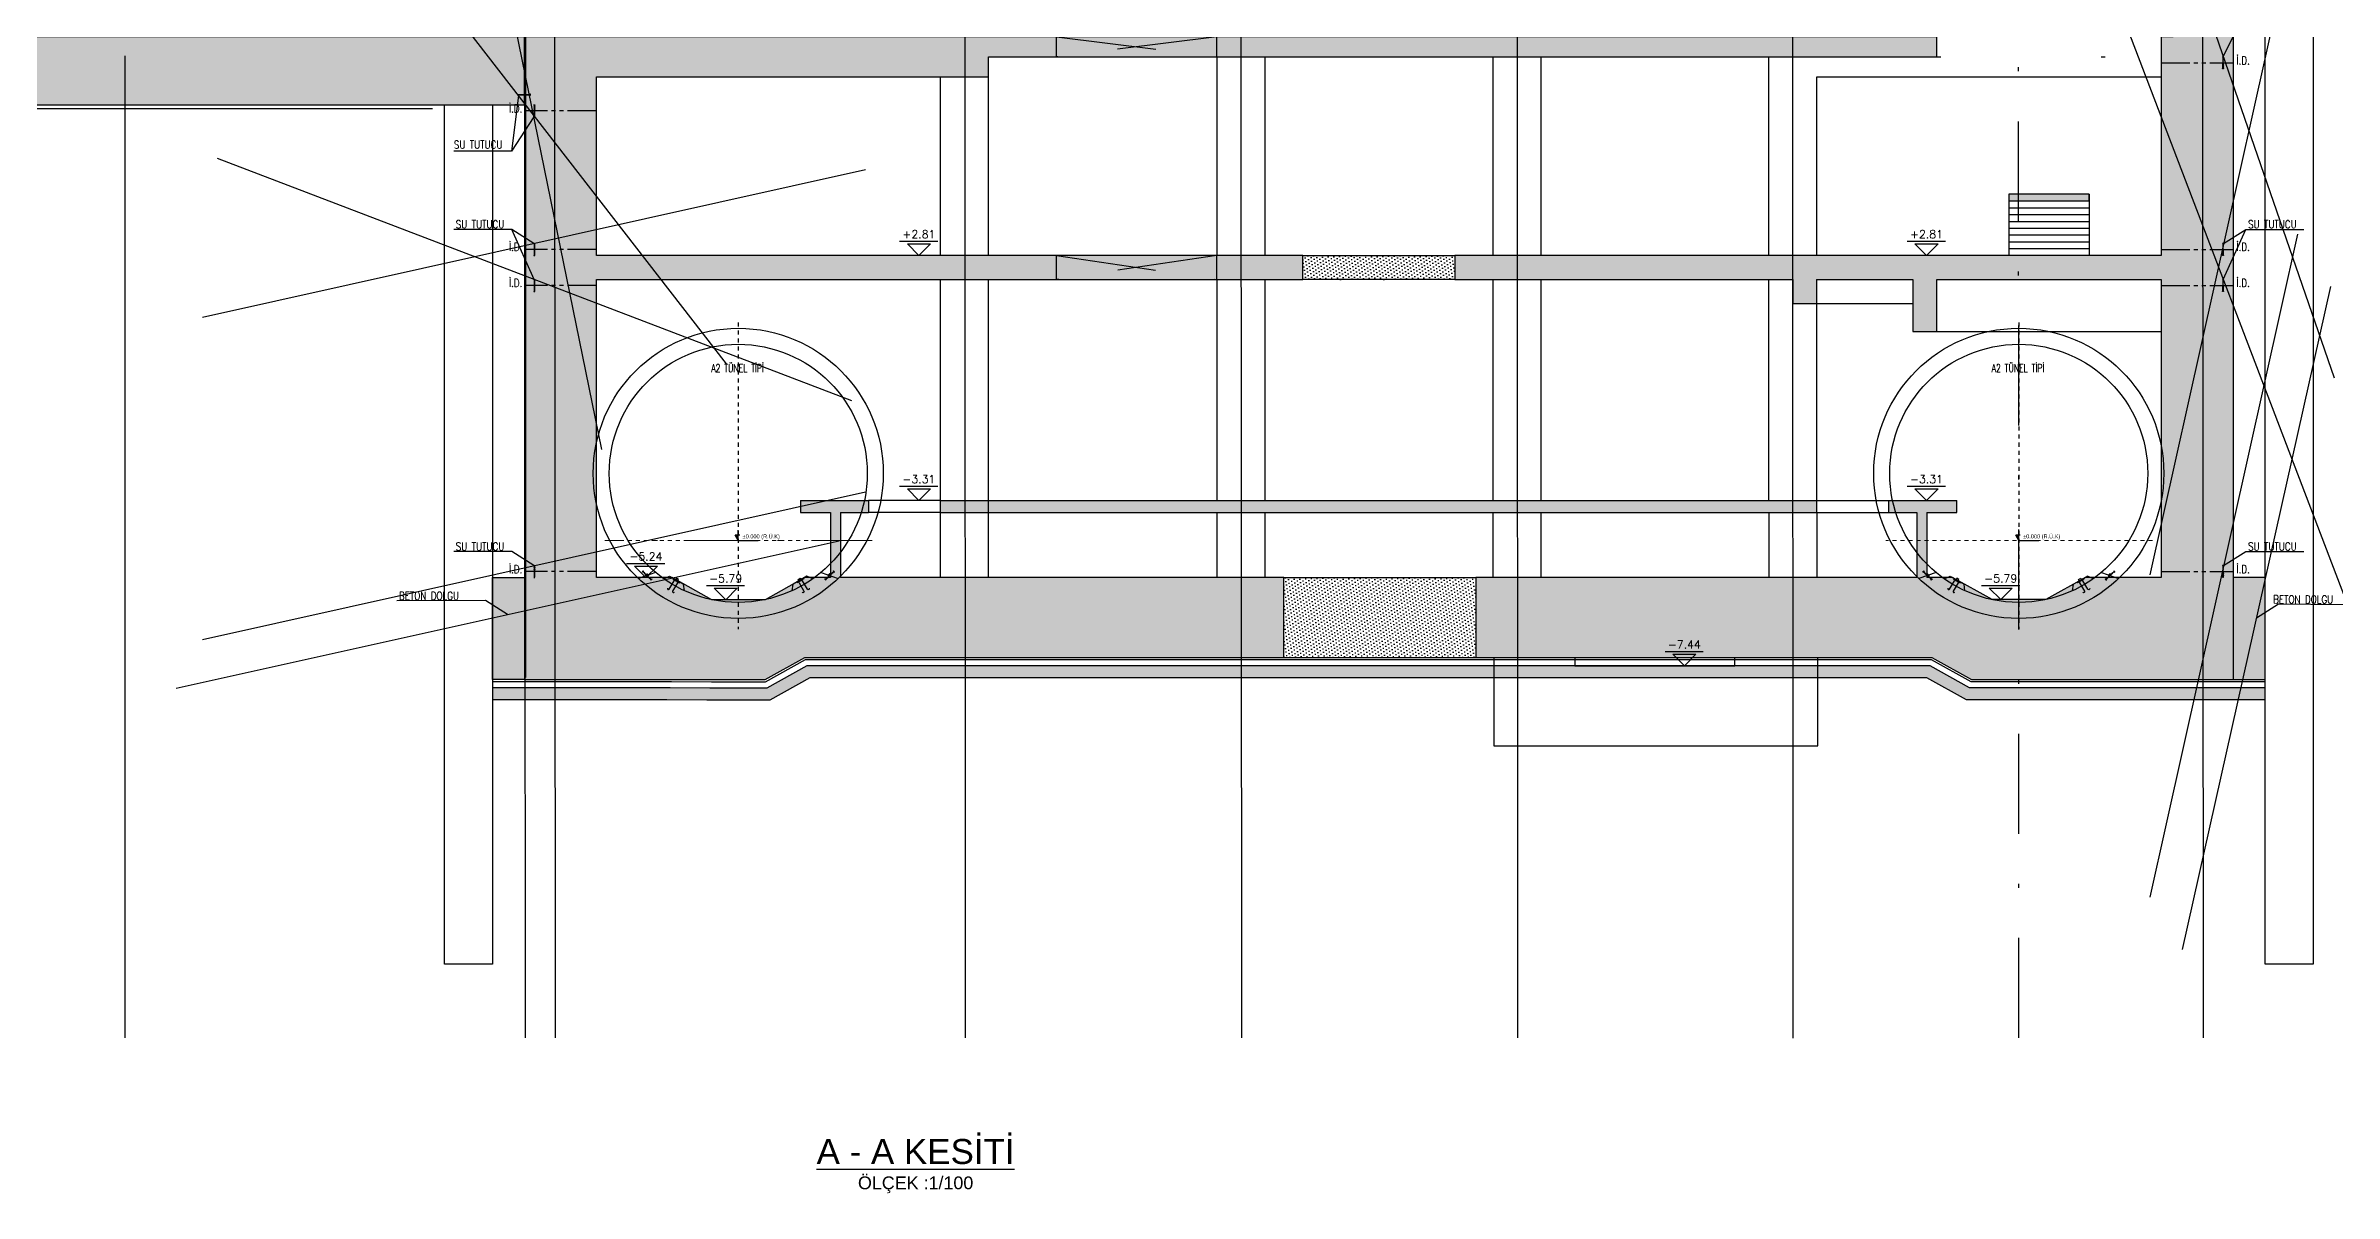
# Model space of a CAD drawing. Header units: millimetres. Extents: x 400382 to 401422, y 4543975 to 4544126.
# Drawn here: x 400634.9 to 400692.1, y 4543995.3 to 4544024 of the extents above; entities that cross this region are included whole.
import ezdxf
from ezdxf.enums import TextEntityAlignment as Align

# ---------------------------------------------------------------- set-up
doc = ezdxf.new("R2010")
doc.units = ezdxf.units.MM
for name, pattern in [('ACAD_ISO05W100', [33, 24, -3, 0, -3, 0, -3]), ('AKS', [3, 2.5, -0.25, 0, -0.25]), ('CIZGI', [0.4, 0.25, -0.15]), ('CONTINU', [0]), ('DASHDOT', [1, 0.5, -0.25, 0, -0.25]), ('DASHDOT2', [0.5, 0.25, -0.125, 0, -0.125]), ('Dot', [4, 0, -4]), ('HIDDEN2', [4.7625, 3.175, -1.5875])]:
    doc.linetypes.add(name, pattern=pattern)
for name, color, linetype in [('aks prota', 2, 'AKS'), ('AXIS', 8, 'DASHDOT2'), ('görünüş prota', 4, 'Continuous'), ('iderzi_PROTA', 3, 'Continuous'), ('inşaat derzi prota', 11, 'Continuous'), ('KALIP', 1, 'Continuous'), ('kesik prota', 2, 'CIZGI'), ('kesit prota', 1, 'Continuous'), ('kesit tarama prota', 252, 'Continuous'), ('KOT', 7, 'Continuous'), ('kot prota', 4, 'Continuous'), ('LINE V2', 7, 'Continuous'), ('not prota', 2, 'Continuous'), ('not yazısı prota', 6, 'Continuous'), ('not çizgisi prota', 4, 'Continuous'), ('OLCU', 5, 'Continuous'), ('PRT-AL-TUNEL_EKSENI', 14, 'DASHDOT2'), ('PRT-CST-rc_level', 6, 'Continuous'), ('PRT-CST-rc_levermark', 4, 'Continuous'), ('st_s_su tutucu', 2, 'Continuous'), ('st_s_ölçü', 4, 'Continuous'), ('t35 prota', 3, 'Continuous'), ('tplan prota', 7, 'Continuous'), ('WATER STOP_B', 5, 'Continuous')]:
    doc.layers.add(name, color=color, linetype=linetype)
doc.layers.add('PRT-Geo-Axis', color=12, linetype='DASHDOT', lineweight=18)
doc.layers.add('PRT-KD-kazik', color=172, linetype='Continuous', lineweight=25)
doc.styles.add('Arial', font='Arial.ttf')
doc.styles.add('OLCU', font='romanstw.shx')
doc.styles.add('SIMPLXTW', font='simplxtw.shx', dxfattribs={"width": 0.6, "height": 125})
doc.styles.add('TEXT250', font='romanstw.shx', dxfattribs={"width": 0.8, "height": 25})
doc.styles.add('TSIMPLEX', font='romanstw.shx')
doc.styles.add('TUNNELCONSULT', font='Arial.ttf')
doc.dimstyles.new('1-50', dxfattribs={"dimtxt": 10, "dimasz": 4, "dimexe": 4, "dimexo": 8, "dimgap": 4, "dimtad": 1, "dimdec": 1, "dimrnd": 0.05, "dimzin": 9, "dimdsep": 46, "dimtxsty": 'OLCU', "dimblk1": 'OBLIQUE', "dimblk2": 'OBLIQUE', "dimsah": 1, "dimcen": 2, "dimdle": 4, "dimclrd": 4, "dimclre": 4, "dimclrt": 3, "dimadec": 1, "dimazin": 0, "dimtfac": 1, "dimtdec": 1, "dimtix": 1, "dimtmove": 2, "dimatfit": 3, "dimldrblk": 'OBLIQUE', "dimfxl": 1, "dimtvp": 1, "dimtolj": 1, "dimtzin": 1, "dimarcsym": 0})

# ---------------------------------------------------------------- blocks, each defined once
blk = doc.blocks.new('KOTK5')
at = {"layer": 'PRT-CST-rc_levermark'}
blk.add_line((217, 160), (-213, 160), dxfattribs=at)
blk.add_lwpolyline([(130, 130), (-130, 130), (0, 0)], close=True, dxfattribs=at)
at = {"layer": 'PRT-CST-rc_level', "style": 'OLCU'}
blk.add_attdef('000.00', text='', height=90, dxfattribs=at).set_placement((0, 193), align=Align.CENTER)
blk = doc.blocks.new('_Oblique')
at = {"layer": 'st_s_ölçü', "lineweight": -2}
blk.add_line((-0.5, -0.5), (0.5, 0.5), dxfattribs=at)
blk = doc.blocks.new('D')
at = {"layer": 'st_s_su tutucu', "linetype": 'CONTINU', "ltscale": 0.2}
for p, q in [((-39988, 52508), (-39993, 52508)), ((-39993, 52508), (-39993, 52507)), ((-39993, 52507), (-39991, 52506)), ((-39991, 52506), (-39991, 52499)), ((-39990, 52506), (-39988, 52507)), ((-39990, 52499), (-39990, 52506)), ((-39988, 52507), (-39988, 52508)), ((-39993, 52449), (-39991, 52450)), ((-39993, 52448), (-39993, 52449)), ((-39988, 52448), (-39993, 52448)), ((-39991, 52499), (-39992, 52499)), ((-39992, 52499), (-39992, 52498)), ((-39992, 52498), (-39991, 52498)), ((-39991, 52489), (-39992, 52489)), ((-39992, 52489), (-39992, 52488)), ((-39992, 52488), (-39991, 52488)), ((-39991, 52479), (-39992, 52479)), ((-39992, 52479), (-39992, 52478)), ((-39992, 52478), (-39991, 52478)), ((-39992, 52468), (-39992, 52469)), ((-39992, 52469), (-39991, 52469)), ((-39991, 52468), (-39992, 52468)), ((-39992, 52458), (-39992, 52459)), ((-39992, 52459), (-39991, 52459)), ((-39991, 52458), (-39992, 52458)), ((-39991, 52498), (-39991, 52489)), ((-39991, 52488), (-39991, 52479)), ((-39991, 52469), (-39991, 52478)), ((-39991, 52459), (-39991, 52468)), ((-39991, 52450), (-39991, 52458)), ((-39989, 52499), (-39990, 52499)), ((-39990, 52489), (-39990, 52498)), ((-39990, 52498), (-39989, 52498)), ((-39989, 52489), (-39990, 52489)), ((-39990, 52479), (-39990, 52488)), ((-39990, 52488), (-39989, 52488)), ((-39989, 52479), (-39990, 52479)), ((-39990, 52478), (-39989, 52478)), ((-39990, 52478), (-39990, 52469)), ((-39990, 52469), (-39989, 52469)), ((-39989, 52468), (-39990, 52468)), ((-39990, 52468), (-39990, 52459)), ((-39990, 52459), (-39989, 52459)), ((-39989, 52458), (-39990, 52458)), ((-39990, 52458), (-39990, 52450)), ((-39990, 52450), (-39988, 52449)), ((-39989, 52498), (-39989, 52499)), ((-39989, 52488), (-39989, 52489)), ((-39989, 52478), (-39989, 52479)), ((-39989, 52469), (-39989, 52468)), ((-39989, 52459), (-39989, 52458)), ((-39988, 52449), (-39988, 52448))]:
    blk.add_line(p, q, dxfattribs=at)
blk = doc.blocks.new('KESITKOT')
at = {"layer": 'KOT', "linetype": 'Continuous'}
h = blk.add_hatch(dxfattribs=at)
h.set_pattern_fill('ANSI31', color=5, scale=200, angle=45, style=0)
h.set_pattern_definition([(90, (63253.653, -35392.017), (25, 5e-15), [])])
h.paths.add_polyline_path([(-150, 260), (0, 260), (0, 0)])
at = {"layer": 'KOT', "color": 4, "linetype": 'Continuous'}
for p, q in [((75, 260), (-150, 260)), ((0, 0), (-150, 260)), ((0, 0), (0, 520)), ((0, 0), (1000, 0))]:
    blk.add_line(p, q, dxfattribs=at)
at = {"layer": 'KOT', "color": 7, "linetype": 'Continuous', "style": 'SIMPLXTW', "width": 0.7}
blk.add_attdef('%%P0.000', (216, 100), '', height=200, dxfattribs=at)
blk = doc.blocks.new('A$C05c5180b')
at = {"layer": 'AXIS', "color": 8, "linetype": 'DASHDOT', "ltscale": 3}
blk.add_line((909, 7722), (909, 60), dxfattribs=at)
at = {"layer": 'KALIP'}
for p, q in [((-1158, 1480), (-1585, 1325)), ((-955, 1324), (-806, 1383)), ((-806, 1383), (-459, 1183)), ((-435, 1024), (-459, 1183)), ((2254, 1024), (2278, 1183)), ((2624, 1383), (2278, 1183)), ((2774, 1324), (2624, 1383)), ((2977, 1480), (3404, 1325))]:
    blk.add_line(p, q, dxfattribs=at)
at = {"layer": 'KALIP', "elevation": 0}
for points in [[(-638, 1333), (-658, 1298), (-606, 1268), (-586, 1303)], [(2457, 1333), (2477, 1298), (2425, 1268), (2405, 1303)]]:
    blk.add_lwpolyline(points, close=True, dxfattribs=at)
at = {"layer": 'KALIP'}
for radius in [3625, 3225]:
    blk.add_circle((909, 3955), radius, dxfattribs=at)
at = {"layer": 'LINE V2', "color": 4, "elevation": 0}
for points in [[(-861, 1086, 1), (-818, 1061), (-696, 1274, -0.414214), (-668, 1281), (-616, 1251, -0.414214), (-609, 1224), (-731, 1011, 1), (-688, 986, -1)], [(2680, 1086, -1), (2637, 1061), (2514, 1274, 0.414214), (2487, 1281), (2435, 1251, 0.414214), (2428, 1224), (2550, 1011, -1), (2507, 986, 1)]]:
    blk.add_lwpolyline(points, format="xyb", dxfattribs=at)
for points in [[(-729, 1316), (-556, 1216), (-546, 1233), (-719, 1333)], [(2548, 1316), (2374, 1216), (2364, 1233), (2538, 1333)]]:
    blk.add_lwpolyline(points, close=True, dxfattribs=at)
at = {"layer": 'PRT-Geo-Axis', "linetype": 'DASHDOT', "ltscale": 3}
blk.add_line((4252, 2280), (-2415, 2280), dxfattribs=at)
at = {"layer": 'WATER STOP_B', "color": 3}
for points in [[(-1339, 1405, 0.57735), (-1339, 1408), (-1368, 1436, 0.57735), (-1371, 1435), (-1378, 1408, -0.57735), (-1381, 1407), (-1419, 1444), (-1424, 1439), (-1427, 1443), (-1422, 1447), (-1450, 1474), (-1454, 1469), (-1458, 1472), (-1453, 1477), (-1470, 1493), (-1488, 1490), (-1492, 1494), (-1467, 1520), (-1463, 1515), (-1466, 1498), (-1449, 1481), (-1444, 1486), (-1441, 1483), (-1445, 1478), (-1418, 1452), (-1414, 1457), (-1410, 1453), (-1415, 1448), (-1383, 1418, 0.57735), (-1380, 1419), (-1374, 1445, -0.57735), (-1370, 1446), (-1329, 1405, -0.57735), (-1330, 1402), (-1355, 1395, 0.57735), (-1356, 1392), (-1324, 1361), (-1320, 1366), (-1316, 1363), (-1321, 1358), (-1294, 1332), (-1289, 1337), (-1285, 1333), (-1290, 1328), (-1273, 1312), (-1255, 1316), (-1251, 1312), (-1276, 1286), (-1280, 1290), (-1277, 1308), (-1294, 1324), (-1299, 1319), (-1302, 1323), (-1298, 1327), (-1325, 1354), (-1330, 1349), (-1333, 1352), (-1328, 1357), (-1366, 1394, -0.57735), (-1366, 1397)], [(3158, 1405, -0.57735), (3157, 1408), (3186, 1436, -0.57735), (3190, 1435), (3196, 1408, 0.57735), (3200, 1407), (3238, 1444), (3242, 1439), (3246, 1443), (3241, 1447), (3268, 1474), (3273, 1469), (3277, 1472), (3272, 1477), (3289, 1493), (3307, 1490), (3311, 1494), (3286, 1520), (3282, 1515), (3285, 1498), (3268, 1481), (3263, 1486), (3260, 1483), (3264, 1478), (3237, 1452), (3232, 1457), (3229, 1453), (3234, 1448), (3202, 1418, -0.57735), (3199, 1419), (3193, 1445, 0.57735), (3189, 1446), (3148, 1405, 0.57735), (3148, 1402), (3174, 1395, -0.57735), (3174, 1392), (3143, 1361), (3138, 1366), (3135, 1363), (3140, 1358), (3112, 1332), (3108, 1337), (3104, 1333), (3109, 1328), (3092, 1312), (3074, 1316), (3070, 1312), (3095, 1286), (3099, 1290), (3096, 1308), (3113, 1324), (3118, 1319), (3121, 1323), (3117, 1327), (3144, 1354), (3148, 1349), (3152, 1352), (3147, 1357), (3185, 1394, 0.57735), (3184, 1397)]]:
    blk.add_lwpolyline(points, format="xyb", close=True, dxfattribs=at)
at = {"layer": 'OLCU'}
ref = blk.add_blockref('KESITKOT', (909, 2280), dxfattribs=dict(at, xscale=0.4999999999987873, yscale=0.4999999999987873, zscale=0.4999999999987873))
ref.add_attrib('%%P0.000', '%%P0.000 (R.Ü.K)', (1017, 2330), dxfattribs={"layer": 'KOT', "color": 1, "linetype": 'Continuous', "height": 100, "style": 'TUNNELCONSULT'})
at = {"layer": 'not prota', "style": 'TEXT250', "width": 0.7}
blk.add_text('A2 TÜNEL TİPİ', height=200, dxfattribs=at).set_placement((891, 6585), align=Align.MIDDLE_CENTER)

msp = doc.modelspace()

# ---------------------------------------------------------------- hatches: boundary and pattern name
at = {"layer": 'kesit tarama prota'}
h = msp.add_hatch(color=256, dxfattribs=at)
h.dxf.hatch_style = 1
h.paths.add_polyline_path([(400689.522, 4544047.313), (400645.437, 4544047.313), (400645.437, 4544046.113), (400688.022, 4544046.113), (400688.022, 4544024.223), (400687.722, 4544024.223), (400687.722, 4544018.763), (400670.072, 4544018.763), (400670.072, 4544018.163), (400678.521, 4544018.163), (400678.522, 4544017.563), (400679.122, 4544017.563), (400679.122, 4544018.163), (400681.522, 4544018.163), (400681.522, 4544016.863), (400682.122, 4544016.863), (400682.122, 4544018.163), (400687.722, 4544018.163), (400687.722, 4544010.713), (400685.831, 4544010.713), (400684.842, 4544010.163), (400683.501, 4544010.163), (400682.512, 4544010.713), (400681.872, 4544010.713), (400681.872, 4544012.343), (400682.622, 4544012.343), (400682.622, 4544012.643), (400680.922, 4544012.643), (400680.922, 4544012.343), (400681.622, 4544012.343), (400681.622, 4544010.713), (400670.597, 4544010.713), (400670.597, 4544008.713), (400681.994, 4544008.713), (400682.983, 4544008.163), (400685.36, 4544008.163), (400686.349, 4544008.163), (400689.522, 4544008.163)])
h = msp.add_hatch(color=256, dxfattribs=at)
h.dxf.hatch_style = 1
h.paths.add_polyline_path([(400646.822, 4544024.223), (400610.559, 4544024.223), (400610.559, 4544024.923), (400608.959, 4544024.923), (400608.959, 4544024.523), (400609.359, 4544024.523), (400609.359, 4544022.523), (400646.822, 4544022.523)])
h = msp.add_hatch(color=256, dxfattribs=at)
h.dxf.hatch_style = 1
h.paths.add_polyline_path([(400682.122, 4544024.223), (400646.822, 4544024.223), (400646.822, 4544008.163), (400652.836, 4544008.163), (400653.832, 4544008.713), (400665.797, 4544008.713), (400665.797, 4544010.713), (400654.722, 4544010.713), (400654.722, 4544012.343), (400655.423, 4544012.343), (400655.423, 4544012.643), (400653.722, 4544012.643), (400653.722, 4544012.343), (400654.472, 4544012.343), (400654.472, 4544010.713), (400653.832, 4544010.713), (400652.836, 4544010.16), (400651.507, 4544010.16), (400650.512, 4544010.713), (400648.622, 4544010.713), (400648.622, 4544018.163), (400666.272, 4544018.163), (400666.272, 4544018.763), (400648.622, 4544018.763), (400648.622, 4544023.223), (400658.422, 4544023.223), (400658.422, 4544023.723), (400682.122, 4544023.723)])
h = msp.add_hatch(color=256, dxfattribs=at)
h.dxf.hatch_style = 1
h.paths.add_polyline_path([(400685.922, 4544020.293), (400683.922, 4544020.293), (400683.922, 4544020.123), (400685.922, 4544020.123)], flags=17)
h = msp.add_hatch(dxfattribs=at)
h.set_pattern_fill('DOTS', color=2, scale=0.05, angle=36)
h.set_pattern_definition([(36, (401100.48613, 4543702.77292), (-0.014547592, 0.087543451), [0, -0.079375])])
h.paths.add_polyline_path([(400666.272, 4544018.763), (400666.272, 4544018.163), (400670.072, 4544018.163), (400670.072, 4544018.763)])
h = msp.add_hatch(color=256, dxfattribs=at)
h.dxf.hatch_style = 1
h.paths.add_polyline_path([(400679.122, 4544012.643), (400657.222, 4544012.643), (400657.222, 4544012.343), (400679.122, 4544012.343)])
h = msp.add_hatch(color=256, dxfattribs=at)
h.dxf.hatch_style = 1
h.paths.add_polyline_path([(400646.822, 4544010.713), (400646.022, 4544010.713), (400646.022, 4544008.163), (400646.822, 4544008.163)])
h = msp.add_hatch(dxfattribs=at)
h.set_pattern_fill('DOTS', color=2, scale=0.05, angle=36)
h.set_pattern_definition([(36, (400707.21943, 4543702.77292), (-0.014547592, 0.087543451), [0, -0.079375])])
h.paths.add_polyline_path([(400670.597, 4544010.713), (400665.797, 4544010.713), (400665.797, 4544008.713), (400670.597, 4544008.713)])
h = msp.add_hatch(color=256, dxfattribs=at)
h.dxf.hatch_style = 1
h.paths.add_polyline_path([(400690.322, 4544010.713), (400689.524, 4544010.713), (400689.524, 4544008.163), (400690.322, 4544008.163)])
h = msp.add_hatch(dxfattribs=at)
h.set_pattern_fill('AR-CONC', color=253, scale=0.001)
h.set_pattern_definition([(50, (401100.48613, 4543702.77292), (0.18218467, -0.015939086), [0.01905, -0.20955]), (355, (401100.48613, 4543702.77292), (-0.03524342, 0.191056845), [0.01524, -0.167640584]), (100.451445, (401100.5013, 4543702.77159), (0.146941247, 0.17511775), [0.01619001, -0.178090245]), (46.1842, (401100.48613, 4543702.82372), (0.27107904, -0.04204233), [0.028575, -0.314325]), (96.63556, (401100.50872, 4543702.82021), (0.23740413, 0.24742612), [0.02428502, -0.26713561]), (351.18415, (401100.48613, 4543702.82372), (0.23740413, 0.24742612), [0.02285997, -0.25145973]), (21, (401100.51153, 4543702.81102), (0.15161439, -0.1022652), [0.01905, -0.20955]), (326, (401100.51153, 4543702.81102), (0.06180203, 0.184187966), [0.01524, -0.16764]), (71.451445, (401100.52416, 4543702.8025), (0.21341642, 0.08192277), [0.01619001, -0.17808994]), (37.5, (401100.486126, 4543702.77292), (0.003088603, 0.084555039), [0, -0.165608, 0, -0.17018, 0, -0.168275]), (7.5, (401100.48613, 4543702.77292), (0.066819663, 0.100180575), [0, -0.097028, 0, -0.161798, 0, -0.064135]), (327.5, (401100.429484, 4543702.77292), (0.135590595, -0.005728744), [0, -0.0635, 0, -0.19812, 0, -0.26289]), (317.5, (401100.40408, 4543702.77292), (0.148129181, 0.02542649), [0, -0.08255, 0, -0.131572, 0, -0.18669])])
h.paths.add_polyline_path([(400681.942, 4544008.513), (400653.884, 4544008.513), (400652.888, 4544007.96), (400651.455, 4544007.96), (400650.46, 4544007.963), (400646.022, 4544007.963), (400646.022, 4544007.663), (400650.382, 4544007.663), (400651.377, 4544007.66), (400652.966, 4544007.66), (400653.961, 4544008.213), (400681.864, 4544008.213), (400682.853, 4544007.663), (400685.49, 4544007.663), (400686.479, 4544007.663), (400690.322, 4544007.663), (400690.322, 4544007.963), (400686.401, 4544007.963), (400685.412, 4544007.963), (400682.931, 4544007.963)])

# ---------------------------------------------------------------- linework, layer by layer
at = {"layer": 'aks prota', "ltscale": 10}
for p, q in [((400636.837, 4544053.853), (400636.837, 4543999.212)), ((400646.812, 4544053.667), (400646.837, 4543999.212)), ((400647.597, 4543999.212), (400647.572, 4544053.667)), ((400657.847, 4543999.212), (400657.822, 4544053.667)), ((400664.747, 4543999.212), (400664.722, 4544053.667)), ((400671.647, 4543999.212), (400671.622, 4544053.667)), ((400678.531, 4543999.207), (400678.506, 4544053.662)), ((400688.781, 4543999.212), (400688.756, 4544053.667))]:
    msp.add_line(p, q, dxfattribs=at)
at = {"layer": 'görünüş prota'}
for p, q in [((400664.122, 4544023.723), (400664.122, 4544018.763)), ((400665.322, 4544023.723), (400665.322, 4544018.763)), ((400671.022, 4544023.723), (400671.022, 4544018.763)), ((400672.222, 4544023.723), (400672.222, 4544018.763)), ((400677.922, 4544018.763), (400677.922, 4544023.723)), ((400657.222, 4544018.763), (400657.222, 4544023.223)), ((400658.422, 4544018.763), (400658.422, 4544023.223)), ((400657.222, 4544012.643), (400657.222, 4544018.163)), ((400658.422, 4544012.643), (400658.422, 4544018.163)), ((400664.122, 4544018.163), (400664.122, 4544012.643)), ((400665.322, 4544018.163), (400665.322, 4544012.643)), ((400671.022, 4544018.163), (400671.022, 4544012.643)), ((400672.222, 4544018.163), (400672.222, 4544012.643)), ((400677.922, 4544012.643), (400677.922, 4544018.163)), ((400679.122, 4544012.643), (400679.122, 4544017.563)), ((400658.422, 4544010.713), (400658.422, 4544012.643)), ((400657.222, 4544010.713), (400657.222, 4544012.343)), ((400664.122, 4544012.343), (400664.122, 4544010.713)), ((400665.322, 4544012.343), (400665.322, 4544010.713)), ((400671.022, 4544012.343), (400671.022, 4544010.713)), ((400672.222, 4544012.343), (400672.222, 4544010.713)), ((400677.922, 4544012.343), (400677.922, 4544010.713)), ((400679.122, 4544012.343), (400679.122, 4544010.713))]:
    msp.add_line(p, q, dxfattribs=at)
at = {"layer": 'görünüş prota', "color": 4}
for p, q in [((400683.922, 4544020.293), (400683.922, 4544018.763)), ((400685.922, 4544020.293), (400685.922, 4544018.763))]:
    msp.add_line(p, q, dxfattribs=at)
at = {"layer": 'görünüş prota', "color": 4, "linetype": 'Dot'}
msp.add_lwpolyline([(400682.122, 4544023.723), (400687.722, 4544023.723)], dxfattribs=at)
at = {"layer": 'görünüş prota'}
for points in [[(400679.122, 4544018.763), (400679.122, 4544023.223), (400687.722, 4544023.223)], [(400644.522, 4544022.423), (400609.259, 4544022.423), (400609.259, 4544022.523)], [(400666.272, 4544018.763), (400670.072, 4544018.763)], [(400670.072, 4544018.163), (400666.272, 4544018.163)], [(400679.122, 4544017.563), (400681.522, 4544017.563)], [(400682.122, 4544016.863), (400687.722, 4544016.863)], [(400665.797, 4544010.713), (400670.597, 4544010.713)], [(400646.022, 4544008.113), (400650.499, 4544008.113), (400651.494, 4544008.11), (400652.849, 4544008.11), (400653.845, 4544008.663), (400681.981, 4544008.663), (400682.97, 4544008.113), (400685.373, 4544008.113), (400686.362, 4544008.113), (400690.322, 4544008.113)], [(400665.797, 4544008.713), (400670.597, 4544008.713)], [(400671.047, 4544008.71), (400671.047, 4544006.508), (400679.147, 4544006.51), (400679.147, 4544008.713)], [(400673.072, 4544008.713), (400673.072, 4544008.51), (400677.072, 4544008.51), (400677.072, 4544008.713)], [(400646.022, 4544007.963), (400650.46, 4544007.963), (400651.455, 4544007.96), (400652.888, 4544007.96), (400653.884, 4544008.513), (400681.942, 4544008.513), (400682.931, 4544007.963), (400685.412, 4544007.963), (400686.401, 4544007.963), (400690.322, 4544007.963)], [(400646.022, 4544007.663), (400650.382, 4544007.663), (400651.377, 4544007.66), (400652.966, 4544007.66), (400653.961, 4544008.213), (400681.864, 4544008.213), (400682.853, 4544007.663), (400685.49, 4544007.663), (400686.479, 4544007.663), (400690.322, 4544007.663), (400690.322, 4544008.113)]]:
    msp.add_lwpolyline(points, dxfattribs=at)
at = {"layer": 'görünüş prota', "color": 4}
for points in [[(400683.922, 4544019.953), (400685.922, 4544019.953)], [(400683.922, 4544019.783), (400685.922, 4544019.783)], [(400683.922, 4544019.613), (400685.922, 4544019.613)], [(400683.922, 4544019.443), (400685.922, 4544019.443)], [(400683.922, 4544019.273), (400685.922, 4544019.273)], [(400683.922, 4544019.103), (400685.922, 4544019.103)], [(400683.922, 4544018.933), (400685.922, 4544018.933)]]:
    msp.add_lwpolyline(points, dxfattribs=at)
at = {"layer": 'görünüş prota', "linetype": 'HIDDEN2'}
for points in [[(400657.222, 4544012.643), (400655.423, 4544012.643)], [(400679.122, 4544012.643), (400680.922, 4544012.643)], [(400657.222, 4544012.343), (400655.423, 4544012.343)], [(400679.122, 4544012.343), (400680.922, 4544012.343)]]:
    msp.add_lwpolyline(points, dxfattribs=at)
at = {"layer": 'iderzi_PROTA', "linetype": 'ACAD_ISO05W100', "ltscale": 2}
msp.add_line((400646.858, 4544008.213), (400646.858, 4544060.124), dxfattribs=at)
at = {"layer": 'inşaat derzi prota', "linetype": 'ACAD_ISO05W100', "ltscale": 0.03}
for points in [[(400687.722, 4544023.573), (400689.522, 4544023.573)], [(400648.622, 4544022.373), (400646.822, 4544022.373)], [(400648.622, 4544018.913), (400646.822, 4544018.913)], [(400687.722, 4544018.913), (400689.522, 4544018.913)], [(400648.622, 4544018.013), (400646.822, 4544018.013)], [(400687.722, 4544018.013), (400689.522, 4544018.013)], [(400648.622, 4544010.863), (400646.822, 4544010.863)], [(400687.722, 4544010.863), (400689.522, 4544010.863)]]:
    msp.add_lwpolyline(points, dxfattribs=at)
at = {"layer": 'kesik prota', "ltscale": 10}
for points in [[(400664.122, 4544024.223), (400660.122, 4544023.723), (400660.122, 4544024.223), (400664.122, 4544023.723), (400664.122, 4544024.223)], [(400664.122, 4544018.763), (400660.122, 4544018.163), (400660.122, 4544018.763), (400664.122, 4544018.163), (400664.122, 4544018.763)]]:
    msp.add_lwpolyline(points, dxfattribs=at)
at = {"layer": 'kesit prota', "color": 1}
for p, q in [((400689.522, 4544047.313), (400689.522, 4544008.163)), ((400653.722, 4544012.643), (400655.423, 4544012.643)), ((400653.722, 4544012.643), (400653.722, 4544012.343)), ((400655.423, 4544012.643), (400655.423, 4544012.343)), ((400657.222, 4544012.643), (400679.122, 4544012.643)), ((400657.222, 4544012.343), (400657.222, 4544012.643)), ((400679.122, 4544012.343), (400679.122, 4544012.643)), ((400680.922, 4544012.643), (400682.622, 4544012.643)), ((400680.922, 4544012.343), (400680.922, 4544012.643)), ((400682.622, 4544012.343), (400682.622, 4544012.643)), ((400653.722, 4544012.343), (400654.472, 4544012.343)), ((400654.472, 4544012.343), (400654.472, 4544010.713)), ((400654.722, 4544012.343), (400655.423, 4544012.343)), ((400654.722, 4544012.343), (400654.722, 4544010.713)), ((400657.222, 4544012.343), (400679.122, 4544012.343)), ((400680.922, 4544012.343), (400681.622, 4544012.343)), ((400681.622, 4544012.343), (400681.622, 4544010.713)), ((400681.872, 4544012.343), (400682.622, 4544012.343)), ((400681.872, 4544012.343), (400681.872, 4544010.713))]:
    msp.add_line(p, q, dxfattribs=at)
for points in [[(400645.437, 4544046.113), (400688.022, 4544046.113), (400688.022, 4544024.223), (400687.722, 4544024.223), (400687.722, 4544018.763), (400670.072, 4544018.763), (400670.072, 4544018.163), (400678.511, 4544018.163)], [(400610.559, 4544024.223), (400610.559, 4544024.923), (400608.959, 4544024.923), (400608.959, 4544024.523), (400609.359, 4544024.523), (400609.359, 4544022.523), (400646.822, 4544022.523), (400646.822, 4544024.223), (400610.559, 4544024.223)], [(400654.472, 4544010.713), (400653.832, 4544010.713), (400652.836, 4544010.16), (400651.507, 4544010.16), (400650.512, 4544010.713), (400648.622, 4544010.713), (400648.622, 4544018.163), (400666.272, 4544018.163), (400666.272, 4544018.763), (400648.622, 4544018.763), (400648.622, 4544023.223), (400658.422, 4544023.223), (400658.422, 4544023.723), (400682.122, 4544023.723), (400682.122, 4544024.223), (400646.822, 4544024.223), (400646.822, 4544008.163), (400652.836, 4544008.163), (400653.832, 4544008.713)], [(400678.521, 4544018.163), (400678.522, 4544017.563), (400679.122, 4544017.563), (400679.122, 4544018.163)], [(400679.112, 4544018.163), (400681.522, 4544018.163), (400681.522, 4544016.863), (400682.122, 4544016.863), (400682.122, 4544018.163), (400687.722, 4544018.163), (400687.722, 4544010.713), (400685.831, 4544010.713), (400684.842, 4544010.163), (400683.501, 4544010.163), (400682.512, 4544010.713), (400681.872, 4544010.713)], [(400646.822, 4544008.163), (400646.022, 4544008.163), (400646.022, 4544010.713), (400646.822, 4544010.713)], [(400653.832, 4544008.713), (400665.797, 4544008.713), (400665.797, 4544010.713), (400654.722, 4544010.713)], [(400681.622, 4544010.713), (400670.597, 4544010.713), (400670.597, 4544008.713), (400681.994, 4544008.713), (400682.983, 4544008.163), (400685.36, 4544008.163), (400686.349, 4544008.163), (400689.522, 4544008.163)], [(400689.522, 4544008.163), (400690.322, 4544008.163), (400690.322, 4544010.713), (400689.522, 4544010.713)]]:
    msp.add_lwpolyline(points, dxfattribs=at)
msp.add_lwpolyline([(400683.922, 4544020.293), (400683.922, 4544020.123), (400685.922, 4544020.123), (400685.922, 4544020.293)], close=True, dxfattribs=at)
at = {"layer": 'PRT-AL-TUNEL_EKSENI', "ltscale": 10}
msp.add_line((400684.172, 4543999.212), (400684.148, 4544053.667), dxfattribs=at)
at = {"layer": 'PRT-Geo-Axis', "linetype": 'DASHDOT', "ltscale": 3}
msp.add_line((400655.5, 4544011.643), (400648.833, 4544011.643), dxfattribs=at)
at = {"layer": 'PRT-KD-kazik', "color": 3}
msp.add_lwpolyline([(400690.322, 4544045.353), (400691.522, 4544045.353), (400691.522, 4544001.053), (400690.322, 4544001.053)], close=True, dxfattribs=at)
msp.add_lwpolyline([(400646.022, 4544022.523), (400646.022, 4544001.053), (400644.822, 4544001.053), (400644.822, 4544022.523)], dxfattribs=at)

# ---------------------------------------------------------------- block references
at = {"layer": 'kesit prota', "xscale": 0.001, "yscale": 0.001, "zscale": 0.001}
for p in [(400651.257, 4544009.362), (400683.257, 4544009.362)]:
    msp.add_blockref('A$C05c5180b', p, dxfattribs=at)
at = {"layer": 'kot prota', "linetype": 'CONTINU', "ltscale": 0.1}
ref = msp.add_blockref('KOTK5', (400656.68, 4544018.763), dxfattribs=dict(at, xscale=-0.002222222222222221, yscale=0.002222222222222222, zscale=0.002222222222222222, rotation=359.9999999998683))
ref.add_attrib('000.00', '+2.81', dxfattribs={"layer": 'PRT-CST-rc_level', "height": 0.2, "style": 'OLCU'}).set_placement((400656.68, 4544019.192), align=Align.CENTER)
ref = msp.add_blockref('KOTK5', (400681.861, 4544018.763), dxfattribs=dict(at, xscale=-0.002222222222222221, yscale=0.002222222222222222, zscale=0.002222222222222222, rotation=359.9999999998683))
ref.add_attrib('000.00', '+2.81', dxfattribs={"layer": 'PRT-CST-rc_level', "height": 0.2, "style": 'OLCU'}).set_placement((400681.861, 4544019.192), align=Align.CENTER)
ref = msp.add_blockref('KOTK5', (400656.68, 4544012.643), dxfattribs=dict(at, xscale=-0.002222222222222221, yscale=0.002222222222222222, zscale=0.002222222222222222, rotation=359.9999999998683))
ref.add_attrib('000.00', '-3.31', dxfattribs={"layer": 'PRT-CST-rc_level', "height": 0.2, "style": 'OLCU'}).set_placement((400656.68, 4544013.072), align=Align.CENTER)
ref = msp.add_blockref('KOTK5', (400681.861, 4544012.643), dxfattribs=dict(at, xscale=-0.002222222222222221, yscale=0.002222222222222222, zscale=0.002222222222222222, rotation=359.9999999998683))
ref.add_attrib('000.00', '-3.31', dxfattribs={"layer": 'PRT-CST-rc_level', "height": 0.2, "style": 'OLCU'}).set_placement((400681.861, 4544013.072), align=Align.CENTER)
ref = msp.add_blockref('KOTK5', (400649.859, 4544010.713), dxfattribs=dict(at, xscale=-0.002222222222222221, yscale=0.002222222222222222, zscale=0.002222222222222222, rotation=359.9999999998683))
ref.add_attrib('000.00', '-5.24', dxfattribs={"layer": 'PRT-CST-rc_level', "height": 0.2, "style": 'OLCU'}).set_placement((400649.859, 4544011.142), align=Align.CENTER)
ref = msp.add_blockref('KOTK5', (400651.852, 4544010.16), dxfattribs=dict(at, xscale=-0.002222222222222221, yscale=0.002222222222222222, zscale=0.002222222222222222, rotation=359.9999999998683))
ref.add_attrib('000.00', '-5.79', dxfattribs={"layer": 'PRT-CST-rc_level', "height": 0.2, "style": 'OLCU'}).set_placement((400651.852, 4544010.589), align=Align.CENTER)
ref = msp.add_blockref('KOTK5', (400683.716, 4544010.163), dxfattribs=dict(at, xscale=-0.002222222222222221, yscale=0.002222222222222222, zscale=0.002222222222222222, rotation=359.9999999998683))
ref.add_attrib('000.00', '-5.79', dxfattribs={"layer": 'PRT-CST-rc_level', "height": 0.2, "style": 'OLCU'}).set_placement((400683.716, 4544010.592), align=Align.CENTER)
ref = msp.add_blockref('KOTK5', (400675.809, 4544008.51), dxfattribs=dict(at, xscale=-0.002222222222222221, yscale=0.002222222222222222, zscale=0.002222222222222222, rotation=359.9999999998683))
ref.add_attrib('000.00', '-7.44', dxfattribs={"layer": 'PRT-CST-rc_level', "height": 0.2, "style": 'OLCU'}).set_placement((400675.809, 4544008.939), align=Align.CENTER)
at = {"layer": 'st_s_ölçü', "yscale": 0.004999999999999999}
for p, xscale, zscale, rotation in [((400889.224, 4544285.964), -0.004999999999999998, 0.004999999999999998, 180), ((400384.431, 4543822.822), 0.004999999999999999, 0.004999999999999999, 269.9999999999667), ((400447.121, 4544284.764), 0.004999999999999999, 0.004999999999999999, 179.9999999999666), ((400447.121, 4544281.304), 0.004999999999999999, 0.004999999999999999, 179.9999999999666), ((400889.224, 4544281.304), -0.004999999999999998, 0.004999999999999998, 180), ((400447.121, 4544280.404), 0.004999999999999999, 0.004999999999999999, 179.9999999999666), ((400889.224, 4544280.404), -0.004999999999999998, 0.004999999999999998, 180), ((400447.121, 4544273.254), 0.004999999999999999, 0.004999999999999999, 179.9999999999666), ((400889.224, 4544273.254), -0.004999999999999998, 0.004999999999999998, 180)]:
    msp.add_blockref('D', p, dxfattribs=dict(at, xscale=xscale, zscale=zscale, rotation=rotation))

# ---------------------------------------------------------------- texts
at = {"layer": 'not yazısı prota', "ltscale": 0.05, "style": 'TSIMPLEX', "width": 0.8}
for s, p in [('İ.D.', (400689.605, 4544023.535)), ('İ.D.', (400646.435, 4544022.334)), ('SU TUTUCU', (400645.058, 4544021.43)), ('SU TUTUCU', (400645.106, 4544019.44)), ('SU TUTUCU', (400689.898, 4544019.44)), ('İ.D.', (400646.435, 4544018.874)), ('İ.D.', (400689.605, 4544018.874)), ('İ.D.', (400646.435, 4544017.974)), ('İ.D.', (400689.605, 4544017.974)), ('SU TUTUCU', (400645.106, 4544011.39)), ('SU TUTUCU', (400689.898, 4544011.39)), ('İ.D.', (400646.435, 4544010.824)), ('İ.D.', (400689.605, 4544010.824)), ('BETON DOLGU', (400643.685, 4544010.157))]:
    msp.add_text(s, height=0.2, dxfattribs=at).set_placement(p)
msp.add_text('BETON DOLGU', height=0.2, rotation=359.8595, dxfattribs=at).set_placement((400690.523, 4544010.07))
at = {"layer": 't35 prota', "style": 'Arial'}
msp.add_text('ÖLÇEK :1/100', height=0.32, dxfattribs=at).set_placement((400656.598, 4543995.576), align=Align.MIDDLE)
at = {"layer": 'tplan prota', "style": 'Arial'}
msp.add_text('%%UA - A KESİTİ', height=0.625, dxfattribs=at).set_placement((400656.598, 4543996.451), align=Align.MIDDLE)

# ---------------------------------------------------------------- leaders
at = {"layer": 'not çizgisi prota'}
for points in [[(400689.278, 4544023.723), (400689.837, 4544024.873), (400691.275, 4544024.873)], [(400647.067, 4544018.163), (400646.508, 4544019.413), (400645.058, 4544019.413)], [(400689.278, 4544018.163), (400689.837, 4544019.413), (400691.287, 4544019.413)], [(400647.06, 4544019.062), (400646.508, 4544019.413), (400645.058, 4544019.413)], [(400689.285, 4544019.062), (400689.837, 4544019.413), (400691.287, 4544019.413)], [(400646.674, 4544022.761), (400646.497, 4544021.371), (400645.058, 4544021.371)], [(400647.06, 4544022.223), (400646.497, 4544021.371), (400645.058, 4544021.371)], [(400647.06, 4544011.012), (400646.508, 4544011.363), (400645.058, 4544011.363)], [(400689.285, 4544011.012), (400689.837, 4544011.363), (400691.287, 4544011.363)], [(400646.402, 4544009.791), (400645.85, 4544010.142), (400643.637, 4544010.13)], [(400690.106, 4544009.704), (400690.658, 4544010.054), (400692.27, 4544010.041)]]:
    msp.add_leader(points, dimstyle='1-50', override={"dimasz": 12, "dimgap": 4, "dimtad": 0}, dxfattribs=at)

doc.saveas('drawing.dxf')
